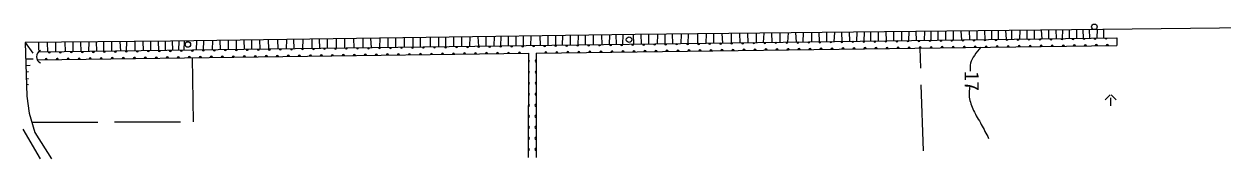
# Model space of a CAD drawing. Units: millimetres at full size, sheet at 1:1000; details may follow other scales. Extents: x 40000 to 680000, y 20000 to 380000.
# Drawn here: x 374767 to 483594, y 270691 to 282911 of the extents above; entities that cross this region are included whole.
import ezdxf
from ezdxf.enums import TextEntityAlignment as Align

# ---------------------------------------------------------------- set-up
doc = ezdxf.new("R2010")
doc.units = ezdxf.units.MM
doc.header["$LTSCALE"] = 1000
doc.linetypes.add('DASHED', pattern=[7.5, 6, -1.5])
doc.layers.add('M-BGD', color=7, linetype='Continuous', lineweight=13)
doc.layers.add('M-BGD-EXST', color=7, linetype='Continuous', lineweight=13)
doc.styles.add('ＭＳ ゴシック', font='')
doc.styles.get('ＭＳ ゴシック').set_extended_font_data('MS Gothic')

msp = doc.modelspace()

# ---------------------------------------------------------------- linework, layer by layer
at = {"layer": 'M-BGD'}
for p, q in [((430277, 281952), (388068, 281352)), ((424370, 281868), (424389, 281018)), ((425110, 281878), (425074, 281027)), ((425755, 281888), (425741, 281036)), ((426473, 281898), (426470, 281046)), ((427234, 281909), (427251, 281056)), ((427951, 281919), (427914, 281065)), ((428533, 281927), (428558, 281073)), ((429156, 281936), (429136, 281081)), ((430100, 281949), (430124, 281094)), ((472751, 282418), (430277, 281952)), ((430815, 281958), (430829, 281103)), ((431501, 281965), (431485, 281112)), ((432315, 281974), (432293, 281122)), ((432982, 281982), (432979, 281132)), ((433654, 281989), (433662, 281141)), ((434454, 281998), (434444, 281151)), ((435099, 282005), (435083, 281159)), ((435951, 282014), (435941, 281171)), ((436741, 282023), (436714, 281181)), ((437408, 282030), (437410, 281190)), ((438167, 282038), (438214, 281201)), ((439017, 282048), (438995, 281211)), ((439768, 282056), (439804, 281222)), ((440500, 282064), (440506, 281231)), ((441277, 282073), (441271, 281241)), ((441960, 282080), (441923, 281250)), ((442666, 282088), (442691, 281260)), ((443433, 282096), (443428, 281270)), ((444185, 282105), (444131, 281279)), ((444861, 282112), (444910, 281289)), ((445552, 282120), (445519, 281297)), ((446298, 282128), (446306, 281308)), ((446961, 282135), (446989, 281317)), ((447655, 282143), (447658, 281325)), ((448385, 282151), (448338, 281334)), ((449030, 282158), (449046, 281344)), ((449737, 282166), (449740, 281353)), ((450420, 282173), (450401, 281362)), ((451076, 282180), (451065, 281370)), ((451650, 282187), (451674, 281378)), ((452352, 282194), (452363, 281387)), ((453062, 282202), (453073, 281397)), ((453745, 282210), (453756, 281406)), ((454483, 282218), (454464, 281415)), ((455157, 282225), (455127, 281424)), ((455767, 282232), (455797, 281433)), ((456559, 282241), (456524, 281442)), ((457152, 282247), (457128, 281450)), ((457764, 282254), (457772, 281459)), ((458464, 282261), (458464, 281468)), ((459169, 282269), (459177, 281477)), ((459878, 282277), (459914, 281487)), ((460637, 282285), (460657, 281497)), ((461312, 282293), (461321, 281506)), ((462017, 282300), (462045, 281515)), ((462648, 282307), (462650, 281523)), ((463258, 282314), (463264, 281531)), ((463917, 282321), (463978, 281541)), ((464468, 282327), (464484, 281548)), ((465212, 282336), (465207, 281557)), ((465861, 282343), (465872, 281566)), ((466538, 282350), (466533, 281575)), ((467178, 282357), (467235, 281584)), ((467833, 282364), (467839, 281592)), ((468483, 282371), (468516, 281601)), ((469093, 282378), (469085, 281608)), ((469711, 282385), (469716, 281617)), ((470364, 282392), (470383, 281625)), ((470953, 282399), (470976, 281633)), ((471528, 282405), (471548, 281641)), ((472251, 282413), (472227, 281650)), ((491001, 282608), (472751, 282418)), ((472812, 282419), (472826, 281658)), ((388068, 281352), (374871, 281224)), ((374871, 281224), (375028, 276369)), ((374871, 281224), (375583, 280271)), ((376079, 280380), (474042, 281674)), ((376100, 281236), (376092, 280537)), ((376868, 281244), (376890, 280391)), ((377627, 281251), (377633, 280401)), ((378474, 281259), (378496, 280412)), ((379204, 281266), (379206, 280421)), ((379914, 281273), (379928, 280431)), ((380662, 281280), (380633, 280440)), ((381321, 281287), (381359, 280450)), ((381979, 281293), (381985, 280458)), ((382724, 281300), (382721, 280468)), ((383475, 281308), (383530, 280479)), ((384076, 281313), (384065, 280486)), ((384838, 281321), (384833, 280496)), ((385579, 281328), (385590, 280506)), ((386248, 281334), (386248, 280514)), ((386969, 281341), (386993, 280524)), ((387604, 281348), (387593, 280532)), ((388232, 281354), (388251, 280541)), ((388836, 281363), (388806, 280548)), ((389317, 281370), (389295, 280555)), ((390442, 281386), (390396, 280569)), ((391065, 281395), (391059, 280578)), ((391906, 281407), (391870, 280589)), ((392554, 281416), (392587, 280598)), ((393325, 281427), (393304, 280608)), ((394050, 281437), (394054, 280618)), ((394750, 281447), (394767, 280627)), ((395423, 281457), (395444, 280636)), ((396165, 281467), (396196, 280646)), ((396936, 281478), (396976, 280656)), ((397799, 281490), (397836, 280667)), ((398606, 281502), (398592, 280677)), ((399251, 281511), (399292, 280687)), ((400111, 281523), (400068, 280697)), ((400904, 281534), (400916, 280708)), ((401579, 281544), (401605, 280717)), ((402315, 281554), (402320, 280727)), ((403111, 281566), (403138, 280737)), ((403886, 281577), (403897, 280747)), ((404713, 281589), (404727, 280758)), ((405539, 281600), (405549, 280769)), ((406257, 281610), (406312, 280779)), ((407096, 281622), (407076, 280789)), ((407820, 281633), (407821, 280799)), ((408514, 281643), (408527, 280809)), ((409288, 281654), (409288, 280819)), ((410095, 281665), (410082, 280829)), ((410767, 281675), (410747, 280838)), ((411659, 281687), (411659, 280850)), ((412416, 281698), (412408, 280860)), ((413063, 281707), (413058, 280868)), ((413798, 281718), (413782, 280878)), ((414514, 281728), (414511, 280888)), ((415282, 281739), (415230, 280897)), ((416007, 281749), (416045, 280908)), ((416715, 281759), (416714, 280917)), ((417479, 281770), (417447, 280926)), ((418080, 281779), (418064, 280935)), ((418747, 281788), (418744, 280944)), ((419438, 281798), (419455, 280953)), ((420127, 281808), (420127, 280962)), ((420801, 281817), (420791, 280971)), ((421291, 280277), (474051, 280974)), ((421631, 281829), (421657, 280982)), ((422343, 281839), (422359, 280991)), ((423055, 281849), (423042, 281000)), ((423670, 281858), (423662, 281009)), ((474042, 281674), (474051, 280974)), ((374918, 279770), (375616, 279751)), ((375977, 279679), (420591, 280268)), ((420591, 280268), (420581, 270834)), ((421291, 280277), (421281, 270833)), ((374938, 279168), (375318, 279171)), ((374956, 278589), (375179, 278598)), ((374977, 277956), (375184, 277975)), ((374993, 277465), (375191, 277450)), ((375028, 276369), (375244, 274849)), ((375244, 274849), (375754, 273102)), ((374663, 273383), (376239, 270714)), ((375754, 273102), (377282, 270691))]:
    msp.add_line(p, q, dxfattribs=at)
at = {"layer": 'M-BGD', "linetype": 'DASHED'}
for p, q in [((390043, 279865), (390134, 274054)), ((456479, 271422), (456165, 280738)), ((375485, 274025), (390134, 274054))]:
    msp.add_line(p, q, dxfattribs=at)
at = {"layer": 'M-BGD'}
for centre, radius, start, end in [((406062, 280776), 100, 180.75655, 0.75655), ((406062, 280776), 50, 180.75655, 0.75655), ((407062, 280789), 100, 180.75655, 0.75655), ((407062, 280789), 50, 180.75655, 0.75655), ((408062, 280803), 100, 180.75655, 0.75655), ((408062, 280803), 50, 180.75655, 0.75655), ((409062, 280816), 100, 180.75655, 0.75655), ((409062, 280816), 50, 180.75655, 0.75655), ((410062, 280829), 100, 180.75655, 0.75655), ((410062, 280829), 50, 180.75655, 0.75655), ((411062, 280842), 100, 180.75655, 0.75655), ((411062, 280842), 50, 180.75655, 0.75655), ((412062, 280855), 100, 180.75655, 0.75655), ((412062, 280855), 50, 180.75655, 0.75655), ((413062, 280869), 100, 180.75655, 0.75655), ((413062, 280869), 50, 180.75655, 0.75655), ((414062, 280882), 100, 180.75655, 0.75655), ((414062, 280882), 50, 180.75655, 0.75655), ((415061, 280895), 100, 180.75655, 0.75655), ((415061, 280895), 50, 180.75655, 0.75655), ((416061, 280908), 100, 180.75655, 0.75655), ((416061, 280908), 50, 180.75655, 0.75655), ((417061, 280921), 100, 180.75655, 0.75655), ((417061, 280921), 50, 180.75655, 0.75655), ((418061, 280935), 100, 180.75655, 0.75655), ((418061, 280935), 50, 180.75655, 0.75655), ((419061, 280948), 100, 180.75655, 0.75655), ((419061, 280948), 50, 180.75655, 0.75655), ((420061, 280961), 100, 180.75655, 0.75655), ((420061, 280961), 50, 180.75655, 0.75655), ((421061, 280974), 100, 180.75655, 0.75655), ((421061, 280974), 50, 180.75655, 0.75655), ((422061, 280987), 100, 180.75655, 0.75655), ((422061, 280987), 50, 180.75655, 0.75655), ((423061, 281001), 100, 180.75655, 0.75655), ((423061, 281001), 50, 180.75655, 0.75655), ((424061, 281014), 100, 180.75655, 0.75655), ((424061, 281014), 50, 180.75655, 0.75655), ((425061, 281027), 100, 180.75655, 0.75655), ((425061, 281027), 50, 180.75655, 0.75655), ((426060, 281040), 100, 180.75655, 0.75655), ((426060, 281040), 50, 180.75655, 0.75655), ((427060, 281053), 100, 180.75655, 0.75655), ((427060, 281053), 50, 180.75655, 0.75655), ((428060, 281067), 100, 180.75655, 0.75655), ((428060, 281067), 50, 180.75655, 0.75655), ((429060, 281080), 100, 180.75655, 0.75655), ((429060, 281080), 50, 180.75655, 0.75655), ((430060, 281093), 100, 180.75655, 0.75655), ((430060, 281093), 50, 180.75655, 0.75655), ((431060, 281106), 100, 180.75655, 0.75655), ((431060, 281106), 50, 180.75655, 0.75655), ((432060, 281119), 100, 180.75655, 0.75655), ((432060, 281119), 50, 180.75655, 0.75655), ((433060, 281133), 100, 180.75655, 0.75655), ((433060, 281133), 50, 180.75655, 0.75655), ((434060, 281146), 100, 180.75655, 0.75655), ((434060, 281146), 50, 180.75655, 0.75655), ((435060, 281159), 100, 180.75655, 0.75655), ((435060, 281159), 50, 180.75655, 0.75655), ((436060, 281172), 100, 180.75655, 0.75655), ((436060, 281172), 50, 180.75655, 0.75655), ((437059, 281185), 100, 180.75655, 0.75655), ((437059, 281185), 50, 180.75655, 0.75655), ((438059, 281199), 100, 180.75655, 0.75655), ((438059, 281199), 50, 180.75655, 0.75655), ((439059, 281212), 100, 180.75655, 0.75655), ((439059, 281212), 50, 180.75655, 0.75655), ((440059, 281225), 100, 180.75655, 0.75655), ((440059, 281225), 50, 180.75655, 0.75655), ((441059, 281238), 100, 180.75655, 0.75655), ((441059, 281238), 50, 180.75655, 0.75655), ((442059, 281251), 100, 180.75655, 0.75655), ((442059, 281251), 50, 180.75655, 0.75655), ((443059, 281265), 100, 180.75655, 0.75655), ((443059, 281265), 50, 180.75655, 0.75655), ((444059, 281278), 100, 180.75655, 0.75655), ((444059, 281278), 50, 180.75655, 0.75655), ((445059, 281291), 100, 180.75655, 0.75655), ((445059, 281291), 50, 180.75655, 0.75655), ((446059, 281304), 100, 180.75655, 0.75655), ((446059, 281304), 50, 180.75655, 0.75655), ((447059, 281317), 100, 180.75655, 0.75655), ((447059, 281317), 50, 180.75655, 0.75655), ((448059, 281331), 100, 180.75655, 0.75655), ((448059, 281331), 50, 180.75655, 0.75655), ((449058, 281344), 100, 180.75655, 0.75655), ((449058, 281344), 50, 180.75655, 0.75655), ((450058, 281357), 100, 180.75655, 0.75655), ((450058, 281357), 50, 180.75655, 0.75655), ((451058, 281370), 100, 180.75655, 0.75655), ((451058, 281370), 50, 180.75655, 0.75655), ((452058, 281383), 100, 180.75655, 0.75655), ((452058, 281383), 50, 180.75655, 0.75655), ((452170, 280685), 100, 0.75655, 180.75655), ((453058, 281397), 100, 180.75655, 0.75655), ((453058, 281397), 50, 180.75655, 0.75655), ((453170, 280698), 100, 0.75655, 180.75655), ((454058, 281410), 100, 180.75655, 0.75655), ((454058, 281410), 50, 180.75655, 0.75655), ((454170, 280711), 100, 0.75655, 180.75655), ((455058, 281423), 100, 180.75655, 0.75655), ((455058, 281423), 50, 180.75655, 0.75655), ((455170, 280725), 100, 0.75655, 180.75655), ((455170, 280725), 50, 0.75655, 180.75655), ((456058, 281436), 100, 180.75655, 0.75655), ((456058, 281436), 50, 180.75655, 0.75655), ((456170, 280738), 100, 0.75655, 180.75655), ((456170, 280738), 50, 0.75655, 180.75655), ((457058, 281449), 100, 180.75655, 0.75655), ((457058, 281449), 50, 180.75655, 0.75655), ((457170, 280751), 100, 0.75655, 180.75655), ((457170, 280751), 50, 0.75655, 180.75655), ((458058, 281463), 100, 180.75655, 0.75655), ((458058, 281463), 50, 180.75655, 0.75655), ((458170, 280764), 100, 0.75655, 180.75655), ((458170, 280764), 50, 0.75655, 180.75655), ((459058, 281476), 100, 180.75655, 0.75655), ((459058, 281476), 50, 180.75655, 0.75655), ((459170, 280777), 100, 0.75655, 180.75655), ((459170, 280777), 50, 0.75655, 180.75655), ((460057, 281489), 100, 180.75655, 0.75655), ((460057, 281489), 50, 180.75655, 0.75655), ((460170, 280791), 100, 0.75655, 180.75655), ((460170, 280791), 50, 0.75655, 180.75655), ((461057, 281502), 100, 180.75655, 0.75655), ((461057, 281502), 50, 180.75655, 0.75655), ((461170, 280804), 100, 0.75655, 180.75655), ((461170, 280804), 50, 0.75655, 180.75655), ((462057, 281516), 100, 180.75655, 0.75655), ((462057, 281516), 50, 180.75655, 0.75655), ((462169, 280817), 100, 0.75655, 180.75655), ((462169, 280817), 50, 0.75655, 180.75655), ((463057, 281529), 100, 180.75655, 0.75655), ((463057, 281529), 50, 180.75655, 0.75655), ((463169, 280830), 100, 0.75655, 180.75655), ((463169, 280830), 50, 0.75655, 180.75655), ((464057, 281542), 100, 180.75655, 0.75655), ((464057, 281542), 50, 180.75655, 0.75655), ((464169, 280843), 100, 0.75655, 180.75655), ((464169, 280843), 50, 0.75655, 180.75655), ((465057, 281555), 100, 180.75655, 0.75655), ((465057, 281555), 50, 180.75655, 0.75655), ((465169, 280857), 100, 0.75655, 180.75655), ((465169, 280857), 50, 0.75655, 180.75655), ((466057, 281568), 100, 180.75655, 0.75655), ((466057, 281568), 50, 180.75655, 0.75655), ((466169, 280870), 100, 0.75655, 180.75655), ((466169, 280870), 50, 0.75655, 180.75655), ((467057, 281582), 100, 180.75655, 0.75655), ((467057, 281582), 50, 180.75655, 0.75655), ((467169, 280883), 100, 0.75655, 180.75655), ((467169, 280883), 50, 0.75655, 180.75655), ((468057, 281595), 100, 180.75655, 0.75655), ((468057, 281595), 50, 180.75655, 0.75655), ((468169, 280896), 100, 0.75655, 180.75655), ((468169, 280896), 50, 0.75655, 180.75655), ((469057, 281608), 100, 180.75655, 0.75655), ((469057, 281608), 50, 180.75655, 0.75655), ((469169, 280909), 100, 0.75655, 180.75655), ((469169, 280909), 50, 0.75655, 180.75655), ((470057, 281621), 100, 180.75655, 0.75655), ((470057, 281621), 50, 180.75655, 0.75655), ((470169, 280923), 100, 0.75655, 180.75655), ((470169, 280923), 50, 0.75655, 180.75655), ((471057, 281634), 100, 180.75655, 0.75655), ((471057, 281634), 50, 180.75655, 0.75655), ((471169, 280936), 100, 0.75655, 180.75655), ((471169, 280936), 50, 0.75655, 180.75655), ((472056, 281648), 100, 180.75655, 0.75655), ((472056, 281648), 50, 180.75655, 0.75655), ((472169, 280949), 100, 0.75655, 180.75655), ((472169, 280949), 50, 0.75655, 180.75655), ((473056, 281661), 100, 180.75655, 0.75655), ((473056, 281661), 50, 180.75655, 0.75655), ((473169, 280962), 100, 0.75655, 180.75655), ((473169, 280962), 50, 0.75655, 180.75655), ((376546, 279954), 632, 116.93033, 243.41072), ((376786, 279689), 100, 0.75655, 180.75655), ((376786, 279689), 50, 0.75655, 180.75655), ((377065, 280393), 100, 180.75655, 0.75655), ((377065, 280393), 50, 180.75655, 0.75655), ((377786, 279703), 100, 0.75655, 180.75655), ((377786, 279703), 50, 0.75655, 180.75655), ((378065, 280406), 100, 180.75655, 0.75655), ((378065, 280406), 50, 180.75655, 0.75655), ((378785, 279716), 100, 0.75655, 180.75655), ((378785, 279716), 50, 0.75655, 180.75655), ((379065, 280420), 100, 180.75655, 0.75655), ((379065, 280420), 50, 180.75655, 0.75655), ((379785, 279729), 100, 0.75655, 180.75655), ((379785, 279729), 50, 0.75655, 180.75655), ((380064, 280433), 100, 180.75655, 0.75655), ((380064, 280433), 50, 180.75655, 0.75655), ((380785, 279742), 100, 0.75655, 180.75655), ((380785, 279742), 50, 0.75655, 180.75655), ((381064, 280446), 100, 180.75655, 0.75655), ((381064, 280446), 50, 180.75655, 0.75655), ((381785, 279755), 100, 0.75655, 180.75655), ((381785, 279755), 50, 0.75655, 180.75655), ((382064, 280459), 100, 180.75655, 0.75655), ((382064, 280459), 50, 180.75655, 0.75655), ((382785, 279769), 100, 0.75655, 180.75655), ((382785, 279769), 50, 0.75655, 180.75655), ((383064, 280472), 100, 180.75655, 0.75655), ((383064, 280472), 50, 180.75655, 0.75655), ((383785, 279782), 100, 0.75655, 180.75655), ((383785, 279782), 50, 0.75655, 180.75655), ((384064, 280486), 100, 180.75655, 0.75655), ((384064, 280486), 50, 180.75655, 0.75655), ((384785, 279795), 100, 0.75655, 180.75655), ((384785, 279795), 50, 0.75655, 180.75655), ((385064, 280499), 100, 180.75655, 0.75655), ((385064, 280499), 50, 180.75655, 0.75655), ((385785, 279808), 100, 0.75655, 180.75655), ((385785, 279808), 50, 0.75655, 180.75655), ((386064, 280512), 100, 180.75655, 0.75655), ((386064, 280512), 50, 180.75655, 0.75655), ((386785, 279821), 100, 0.75655, 180.75655), ((386785, 279821), 50, 0.75655, 180.75655), ((387064, 280525), 100, 180.75655, 0.75655), ((387064, 280525), 50, 180.75655, 0.75655), ((387785, 279835), 100, 0.75655, 180.75655), ((387785, 279835), 50, 0.75655, 180.75655), ((388064, 280538), 100, 180.75655, 0.75655), ((388064, 280538), 50, 180.75655, 0.75655), ((388785, 279848), 100, 0.75655, 180.75655), ((388785, 279848), 50, 0.75655, 180.75655), ((389064, 280552), 100, 180.75655, 0.75655), ((389064, 280552), 50, 180.75655, 0.75655), ((389785, 279861), 100, 0.75655, 180.75655), ((389785, 279861), 50, 0.75655, 180.75655), ((390064, 280565), 100, 180.75655, 0.75655), ((390064, 280565), 50, 180.75655, 0.75655), ((390784, 279874), 100, 0.75655, 180.75655), ((390784, 279874), 50, 0.75655, 180.75655), ((391064, 280578), 100, 180.75655, 0.75655), ((391064, 280578), 50, 180.75655, 0.75655), ((391784, 279887), 100, 0.75655, 180.75655), ((391784, 279887), 50, 0.75655, 180.75655), ((392063, 280591), 100, 180.75655, 0.75655), ((392063, 280591), 50, 180.75655, 0.75655), ((392784, 279901), 100, 0.75655, 180.75655), ((392784, 279901), 50, 0.75655, 180.75655), ((393063, 280604), 100, 180.75655, 0.75655), ((393063, 280604), 50, 180.75655, 0.75655), ((393784, 279914), 100, 0.75655, 180.75655), ((393784, 279914), 50, 0.75655, 180.75655), ((394063, 280618), 100, 180.75655, 0.75655), ((394063, 280618), 50, 180.75655, 0.75655), ((394784, 279927), 100, 0.75655, 180.75655), ((394784, 279927), 50, 0.75655, 180.75655), ((395063, 280631), 100, 180.75655, 0.75655), ((395063, 280631), 50, 180.75655, 0.75655), ((395784, 279940), 100, 0.75655, 180.75655), ((395784, 279940), 50, 0.75655, 180.75655), ((396063, 280644), 100, 180.75655, 0.75655), ((396063, 280644), 50, 180.75655, 0.75655), ((396784, 279954), 100, 0.75655, 180.75655), ((396784, 279954), 50, 0.75655, 180.75655), ((397063, 280657), 100, 180.75655, 0.75655), ((397063, 280657), 50, 180.75655, 0.75655), ((397784, 279967), 100, 0.75655, 180.75655), ((397784, 279967), 50, 0.75655, 180.75655), ((398063, 280670), 100, 180.75655, 0.75655), ((398063, 280670), 50, 180.75655, 0.75655), ((398784, 279980), 100, 0.75655, 180.75655), ((398784, 279980), 50, 0.75655, 180.75655), ((399063, 280684), 100, 180.75655, 0.75655), ((399063, 280684), 50, 180.75655, 0.75655), ((399784, 279993), 100, 0.75655, 180.75655), ((399784, 279993), 50, 0.75655, 180.75655), ((400063, 280697), 100, 180.75655, 0.75655), ((400063, 280697), 50, 180.75655, 0.75655), ((400784, 280006), 100, 0.75655, 180.75655), ((400784, 280006), 50, 0.75655, 180.75655), ((401063, 280710), 100, 180.75655, 0.75655), ((401063, 280710), 50, 180.75655, 0.75655), ((401783, 280020), 100, 0.75655, 180.75655), ((401783, 280020), 50, 0.75655, 180.75655), ((402063, 280723), 100, 180.75655, 0.75655), ((402063, 280723), 50, 180.75655, 0.75655), ((402783, 280033), 100, 0.75655, 180.75655), ((402783, 280033), 50, 0.75655, 180.75655), ((403062, 280736), 100, 180.75655, 0.75655), ((403062, 280736), 50, 180.75655, 0.75655), ((403783, 280046), 100, 0.75655, 180.75655), ((403783, 280046), 50, 0.75655, 180.75655), ((404062, 280750), 100, 180.75655, 0.75655), ((404062, 280750), 50, 180.75655, 0.75655), ((404783, 280059), 100, 0.75655, 180.75655), ((404783, 280059), 50, 0.75655, 180.75655), ((405062, 280763), 100, 180.75655, 0.75655), ((405062, 280763), 50, 180.75655, 0.75655), ((405783, 280072), 100, 0.75655, 180.75655), ((405783, 280072), 50, 0.75655, 180.75655), ((406783, 280086), 100, 0.75655, 180.75655), ((406783, 280086), 50, 0.75655, 180.75655), ((407783, 280099), 100, 0.75655, 180.75655), ((407783, 280099), 50, 0.75655, 180.75655), ((408783, 280112), 100, 0.75655, 180.75655), ((408783, 280112), 50, 0.75655, 180.75655), ((409783, 280125), 100, 0.75655, 180.75655), ((409783, 280125), 50, 0.75655, 180.75655), ((410783, 280138), 100, 0.75655, 180.75655), ((410783, 280138), 50, 0.75655, 180.75655), ((411783, 280152), 100, 0.75655, 180.75655), ((411783, 280152), 50, 0.75655, 180.75655), ((412782, 280165), 100, 0.75655, 180.75655), ((412782, 280165), 50, 0.75655, 180.75655), ((413782, 280178), 100, 0.75655, 180.75655), ((413782, 280178), 50, 0.75655, 180.75655), ((414782, 280191), 100, 0.75655, 180.75655), ((414782, 280191), 50, 0.75655, 180.75655), ((415782, 280204), 100, 0.75655, 180.75655), ((415782, 280204), 50, 0.75655, 180.75655), ((416782, 280218), 100, 0.75655, 180.75655), ((416782, 280218), 50, 0.75655, 180.75655), ((417782, 280231), 100, 0.75655, 180.75655), ((417782, 280231), 50, 0.75655, 180.75655), ((418782, 280244), 100, 0.75655, 180.75655), ((418782, 280244), 50, 0.75655, 180.75655), ((419782, 280257), 100, 0.75655, 180.75655), ((419782, 280257), 50, 0.75655, 180.75655), ((422173, 280289), 100, 0.75655, 180.75655), ((422173, 280289), 50, 0.75655, 180.75655), ((423173, 280302), 100, 0.75655, 180.75655), ((423173, 280302), 50, 0.75655, 180.75655), ((424173, 280315), 100, 0.75655, 180.75655), ((424173, 280315), 50, 0.75655, 180.75655), ((425173, 280328), 100, 0.75655, 180.75655), ((425173, 280328), 50, 0.75655, 180.75655), ((426173, 280342), 100, 0.75655, 180.75655), ((426173, 280342), 50, 0.75655, 180.75655), ((427173, 280355), 100, 0.75655, 180.75655), ((427173, 280355), 50, 0.75655, 180.75655), ((428172, 280368), 100, 0.75655, 180.75655), ((428172, 280368), 50, 0.75655, 180.75655), ((429172, 280381), 100, 0.75655, 180.75655), ((429172, 280381), 50, 0.75655, 180.75655), ((430172, 280394), 100, 0.75655, 180.75655), ((430172, 280394), 50, 0.75655, 180.75655), ((431172, 280408), 100, 0.75655, 180.75655), ((431172, 280408), 50, 0.75655, 180.75655), ((432172, 280421), 100, 0.75655, 180.75655), ((432172, 280421), 50, 0.75655, 180.75655), ((433172, 280434), 100, 0.75655, 180.75655), ((433172, 280434), 50, 0.75655, 180.75655), ((434172, 280447), 100, 0.75655, 180.75655), ((434172, 280447), 50, 0.75655, 180.75655), ((435172, 280460), 100, 0.75655, 180.75655), ((435172, 280460), 50, 0.75655, 180.75655), ((436172, 280474), 100, 0.75655, 180.75655), ((436172, 280474), 50, 0.75655, 180.75655), ((437172, 280487), 100, 0.75655, 180.75655), ((437172, 280487), 50, 0.75655, 180.75655), ((438172, 280500), 100, 0.75655, 180.75655), ((438172, 280500), 50, 0.75655, 180.75655), ((439171, 280513), 100, 0.75655, 180.75655), ((439171, 280513), 50, 0.75655, 180.75655), ((440171, 280526), 100, 0.75655, 180.75655), ((440171, 280526), 50, 0.75655, 180.75655), ((441171, 280540), 100, 0.75655, 180.75655), ((441171, 280540), 50, 0.75655, 180.75655), ((442171, 280553), 100, 0.75655, 180.75655), ((442171, 280553), 50, 0.75655, 180.75655), ((443171, 280566), 100, 0.75655, 180.75655), ((443171, 280566), 50, 0.75655, 180.75655), ((444171, 280579), 100, 0.75655, 180.75655), ((444171, 280579), 50, 0.75655, 180.75655), ((445171, 280592), 100, 0.75655, 180.75655), ((445171, 280592), 50, 0.75655, 180.75655), ((446171, 280606), 100, 0.75655, 180.75655), ((446171, 280606), 50, 0.75655, 180.75655), ((447171, 280619), 100, 0.75655, 180.75655), ((447171, 280619), 50, 0.75655, 180.75655), ((448171, 280632), 100, 0.75655, 180.75655), ((448171, 280632), 50, 0.75655, 180.75655), ((449171, 280645), 100, 0.75655, 180.75655), ((449171, 280645), 50, 0.75655, 180.75655), ((450171, 280658), 100, 0.75655, 180.75655), ((450171, 280658), 50, 0.75655, 180.75655), ((451170, 280672), 100, 0.75655, 180.75655), ((451170, 280672), 50, 0.75655, 180.75655), ((452170, 280685), 50, 0.75655, 180.75655), ((453170, 280698), 50, 0.75655, 180.75655), ((454170, 280711), 50, 0.75655, 180.75655), ((420589, 278551), 100, 269.94067, 89.94067), ((420589, 278551), 50, 269.94067, 89.94067), ((420590, 279551), 100, 269.94067, 89.94067), ((420590, 279551), 50, 269.94067, 89.94067), ((421289, 278555), 100, 89.94067, 269.94067), ((421290, 279555), 100, 89.94067, 269.94067), ((421289, 278555), 50, 89.94067, 269.94067), ((421290, 279555), 50, 89.94067, 269.94067), ((420588, 277551), 100, 269.94067, 89.94067), ((420588, 277551), 50, 269.94067, 89.94067), ((421288, 277555), 100, 89.94067, 269.94067), ((421288, 277555), 50, 89.94067, 269.94067), ((420587, 276551), 100, 269.94067, 89.94067), ((420587, 276551), 50, 269.94067, 89.94067), ((421287, 276555), 100, 89.94067, 269.94067), ((421287, 276555), 50, 89.94067, 269.94067), ((420586, 275551), 100, 269.94067, 89.94067), ((420586, 275551), 50, 269.94067, 89.94067), ((421286, 275555), 100, 89.94067, 269.94067), ((421286, 275555), 50, 89.94067, 269.94067), ((420585, 274551), 100, 269.94067, 89.94067), ((420585, 274551), 50, 269.94067, 89.94067), ((421285, 274555), 100, 89.94067, 269.94067), ((421285, 274555), 50, 89.94067, 269.94067), ((420584, 273551), 100, 269.94067, 89.94067), ((420584, 273551), 50, 269.94067, 89.94067), ((421284, 273555), 100, 89.94067, 269.94067), ((421284, 273555), 50, 89.94067, 269.94067), ((420583, 272551), 100, 269.94067, 89.94067), ((420583, 272551), 50, 269.94067, 89.94067), ((421283, 272555), 100, 89.94067, 269.94067), ((421283, 272555), 50, 89.94067, 269.94067), ((420582, 271551), 100, 269.94067, 89.94067), ((420582, 271551), 50, 269.94067, 89.94067), ((421282, 271555), 100, 89.94067, 269.94067), ((421282, 271555), 50, 89.94067, 269.94067)]:
    msp.add_arc(centre, radius, start, end, dxfattribs=at)
for points, knots in [([(461678, 280810), (461485, 280566), (461264, 280340), (461098, 280076), (460956, 279850), (460816, 279614), (460748, 279356), (460686, 279124), (460717, 278877), (460702, 278637)], [0, 0, 0, 0, 1, 1, 1, 2, 2, 2, 3, 3, 3, 3]), ([(460674, 277328), (460662, 276984), (460590, 276637), (460637, 276295), (460695, 275874), (460858, 275471), (461027, 275081), (461218, 274639), (461499, 274241), (461727, 273818), (461953, 273399), (462170, 272975), (462391, 272554)], [0, 0, 0, 0, 1, 1, 1, 2, 2, 2, 3, 3, 3, 4, 4, 4, 4])]:
    msp.add_open_spline(points, degree=3, knots=knots, dxfattribs=at)
at = {"layer": 'M-BGD-EXST'}
for p, q in [((472974, 276041), (473424, 276491)), ((473524, 276491), (473974, 276041)), ((473474, 276241), (473474, 275491))]:
    msp.add_line(p, q, dxfattribs=at)
for centre in [(471999, 282661), (389657, 281056), (429733, 281492)]:
    msp.add_circle(centre, 250, dxfattribs=at)

# ---------------------------------------------------------------- texts
at = {"layer": 'M-BGD', "style": 'ＭＳ ゴシック'}
msp.add_text('17', height=1320, rotation=270, dxfattribs=at).set_placement((459816, 277744), align=Align.BOTTOM_CENTER)

doc.saveas('drawing.dxf')
